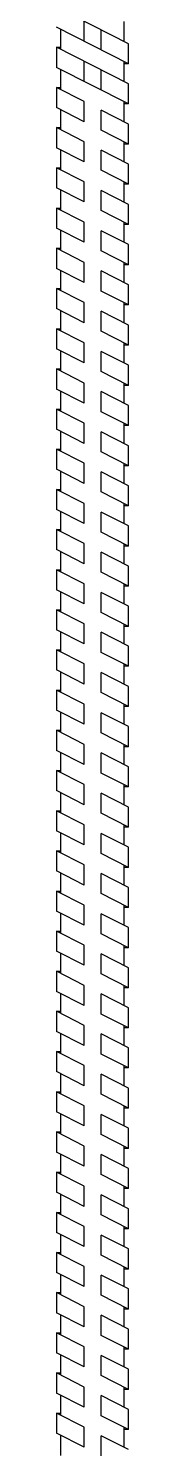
# Model space of a CAD drawing. Header units: millimetres. Extents: x -1985 to 969, y 203 to 500.
# Drawn here: x -1669 to -1668.5, y 467.39 to 477.29 of the extents above; entities that cross this region are included whole.
import ezdxf

# ---------------------------------------------------------------- set-up
doc = ezdxf.new("R2010")
doc.units = ezdxf.units.MM
doc.layers.add('ШПАЛА', color=7, linetype='Continuous')

msp = doc.modelspace()

# ---------------------------------------------------------------- linework, layer by layer
at = {"color": 7}
for p, q in [((-1668.5004, 477.1851), (-1669.0004, 477.4399)), ((-1668.5004, 477.0451), (-1669.0004, 477.2999)), ((-1668.5004, 476.906), (-1669.0004, 477.1608)), ((-1669.0004, 477.1608), (-1668.9703, 477.1608)), ((-1669.0004, 477.1608), (-1669.0004, 477.0208)), ((-1668.5004, 477.0451), (-1668.5004, 477.1851)), ((-1668.5004, 476.766), (-1669.0004, 477.0208)), ((-1668.5004, 477.0451), (-1668.5303, 477.0451)), ((-1669.0004, 476.8806), (-1668.9703, 476.8806)), ((-1669.0004, 476.8806), (-1669.0004, 476.7406)), ((-1668.8075, 476.7823), (-1669.0004, 476.8806)), ((-1668.5004, 476.766), (-1668.5004, 476.906)), ((-1668.5004, 476.766), (-1668.5303, 476.766)), ((-1668.8075, 476.6423), (-1669.0004, 476.7406)), ((-1668.5004, 476.6258), (-1668.6906, 476.7227)), ((-1669.0004, 476.6012), (-1668.9703, 476.6012)), ((-1669.0004, 476.6012), (-1669.0004, 476.4612)), ((-1668.8075, 476.5029), (-1669.0004, 476.6012)), ((-1668.5004, 476.4858), (-1668.6906, 476.5827)), ((-1668.5004, 476.4858), (-1668.5004, 476.6258)), ((-1668.8075, 476.3629), (-1669.0004, 476.4612)), ((-1668.5004, 476.4858), (-1668.5303, 476.4858)), ((-1668.5004, 476.3465), (-1668.6906, 476.4434)), ((-1669.0004, 476.321), (-1668.9703, 476.321)), ((-1669.0004, 476.321), (-1669.0004, 476.181)), ((-1668.8075, 476.2228), (-1669.0004, 476.321)), ((-1668.5004, 476.2065), (-1668.6906, 476.3034)), ((-1668.5004, 476.2065), (-1668.5004, 476.3465)), ((-1668.8075, 476.0828), (-1669.0004, 476.181)), ((-1668.5004, 476.0663), (-1668.6906, 476.1632)), ((-1668.5004, 476.2065), (-1668.5303, 476.2065)), ((-1668.5004, 475.9263), (-1668.5004, 476.0663)), ((-1669.0004, 476.0403), (-1668.9703, 476.0403)), ((-1669.0004, 476.0403), (-1669.0004, 475.9003)), ((-1668.8075, 475.942), (-1669.0004, 476.0403)), ((-1668.5004, 475.9263), (-1668.6906, 476.0232)), ((-1668.8075, 475.802), (-1669.0004, 475.9003)), ((-1668.5004, 475.7856), (-1668.6906, 475.8824)), ((-1668.5004, 475.9263), (-1668.5303, 475.9263)), ((-1668.5004, 475.6456), (-1668.5004, 475.7856)), ((-1669.0004, 475.7601), (-1668.9703, 475.7601)), ((-1669.0004, 475.7601), (-1669.0004, 475.6201)), ((-1668.8075, 475.6618), (-1669.0004, 475.7601)), ((-1668.5004, 475.6456), (-1668.6906, 475.7424)), ((-1668.8075, 475.5218), (-1669.0004, 475.6201)), ((-1668.5004, 475.5054), (-1668.6906, 475.6023)), ((-1668.5004, 475.6456), (-1668.5303, 475.6456)), ((-1669.0004, 475.4799), (-1668.9703, 475.4799)), ((-1669.0004, 475.4799), (-1669.0004, 475.3399)), ((-1668.8075, 475.3816), (-1669.0004, 475.4799)), ((-1668.5004, 475.3654), (-1668.5004, 475.5054)), ((-1668.5004, 475.3654), (-1668.6906, 475.4623)), ((-1668.8075, 475.2416), (-1669.0004, 475.3399)), ((-1668.5004, 475.2252), (-1668.6906, 475.3221)), ((-1668.5004, 475.3654), (-1668.5303, 475.3654)), ((-1669.0004, 475.1997), (-1668.9703, 475.1997)), ((-1669.0004, 475.1997), (-1669.0004, 475.0597)), ((-1668.8075, 475.1014), (-1669.0004, 475.1997)), ((-1668.5004, 475.0852), (-1668.6906, 475.1821)), ((-1668.5004, 475.0852), (-1668.5004, 475.2252)), ((-1668.5004, 475.0852), (-1668.5303, 475.0852)), ((-1668.8075, 474.9614), (-1669.0004, 475.0597)), ((-1668.5004, 474.945), (-1668.6906, 475.0419)), ((-1669.0004, 474.9192), (-1668.9703, 474.9192)), ((-1669.0004, 474.9192), (-1669.0004, 474.7792)), ((-1668.8075, 474.821), (-1669.0004, 474.9192)), ((-1668.5004, 474.805), (-1668.6906, 474.9019)), ((-1668.5004, 474.805), (-1668.5004, 474.945)), ((-1668.8075, 474.681), (-1669.0004, 474.7792)), ((-1668.5004, 474.805), (-1668.5303, 474.805)), ((-1668.5004, 474.6645), (-1668.6906, 474.7614)), ((-1669.0004, 474.639), (-1668.9703, 474.639)), ((-1669.0004, 474.639), (-1669.0004, 474.499)), ((-1668.8075, 474.5408), (-1669.0004, 474.639)), ((-1668.5004, 474.5245), (-1668.6906, 474.6214)), ((-1668.5004, 474.5245), (-1668.5004, 474.6645)), ((-1668.8075, 474.4008), (-1669.0004, 474.499)), ((-1668.5004, 474.3843), (-1668.6906, 474.4812)), ((-1668.5004, 474.5245), (-1668.5303, 474.5245)), ((-1668.5004, 474.2443), (-1668.5004, 474.3843)), ((-1669.0004, 474.3599), (-1668.9703, 474.3599)), ((-1669.0004, 474.3599), (-1669.0004, 474.2199)), ((-1668.8075, 474.2617), (-1669.0004, 474.3599)), ((-1668.5004, 474.2443), (-1668.6906, 474.3412)), ((-1668.8075, 474.1217), (-1669.0004, 474.2199)), ((-1668.5004, 474.1052), (-1668.6906, 474.2021)), ((-1668.5004, 474.2443), (-1668.5303, 474.2443)), ((-1668.5004, 473.9652), (-1668.5004, 474.1052)), ((-1669.0004, 474.0798), (-1668.9703, 474.0798)), ((-1669.0004, 474.0798), (-1669.0004, 473.9398)), ((-1668.8075, 473.9815), (-1669.0004, 474.0798)), ((-1668.5004, 473.9652), (-1668.6906, 474.0621)), ((-1668.8075, 473.8415), (-1669.0004, 473.9398)), ((-1668.5004, 473.825), (-1668.6906, 473.9219)), ((-1668.5004, 473.9652), (-1668.5303, 473.9652)), ((-1669.0004, 473.8004), (-1668.9703, 473.8004)), ((-1669.0004, 473.8004), (-1669.0004, 473.6604)), ((-1668.8075, 473.7021), (-1669.0004, 473.8004)), ((-1668.5004, 473.685), (-1668.5004, 473.825)), ((-1668.5004, 473.685), (-1668.6906, 473.7819)), ((-1668.8075, 473.5621), (-1669.0004, 473.6604)), ((-1668.5004, 473.5456), (-1668.6906, 473.6425)), ((-1668.5004, 473.685), (-1668.5303, 473.685)), ((-1669.0004, 473.5202), (-1668.9703, 473.5202)), ((-1669.0004, 473.5202), (-1669.0004, 473.3802)), ((-1668.8075, 473.4219), (-1669.0004, 473.5202)), ((-1668.5004, 473.4056), (-1668.6906, 473.5025)), ((-1668.5004, 473.4056), (-1668.5004, 473.5456)), ((-1668.5004, 473.4056), (-1668.5303, 473.4056)), ((-1668.8075, 473.2819), (-1669.0004, 473.3802)), ((-1668.5004, 473.2654), (-1668.6906, 473.3623)), ((-1669.0004, 473.2417), (-1668.9703, 473.2417)), ((-1669.0004, 473.2417), (-1669.0004, 473.1017)), ((-1668.8075, 473.1434), (-1669.0004, 473.2417)), ((-1668.5004, 473.1254), (-1668.6906, 473.2223)), ((-1668.5004, 473.1254), (-1668.5004, 473.2654)), ((-1668.8075, 473.0034), (-1669.0004, 473.1017)), ((-1668.5004, 473.1254), (-1668.5303, 473.1254)), ((-1668.5004, 472.9869), (-1668.6906, 473.0838)), ((-1669.0004, 472.9615), (-1668.9703, 472.9615)), ((-1669.0004, 472.9615), (-1669.0004, 472.8215)), ((-1668.8075, 472.8632), (-1669.0004, 472.9615)), ((-1668.5004, 472.8469), (-1668.6906, 472.9438)), ((-1668.5004, 472.8469), (-1668.5004, 472.9869)), ((-1668.8075, 472.7232), (-1669.0004, 472.8215)), ((-1668.5004, 472.7067), (-1668.6906, 472.8036)), ((-1668.5004, 472.8469), (-1668.5303, 472.8469)), ((-1668.5004, 472.5667), (-1668.5004, 472.7067)), ((-1669.0004, 472.6813), (-1668.9703, 472.6813)), ((-1669.0004, 472.6813), (-1669.0004, 472.5413)), ((-1668.8075, 472.583), (-1669.0004, 472.6813)), ((-1668.5004, 472.5667), (-1668.6906, 472.6636)), ((-1668.8075, 472.443), (-1669.0004, 472.5413)), ((-1668.5004, 472.4265), (-1668.6906, 472.5234)), ((-1668.5004, 472.5667), (-1668.5303, 472.5667)), ((-1669.0004, 472.4011), (-1668.9703, 472.4011)), ((-1669.0004, 472.4011), (-1669.0004, 472.2611)), ((-1668.8075, 472.3028), (-1669.0004, 472.4011)), ((-1668.5004, 472.2865), (-1668.5004, 472.4265)), ((-1668.5004, 472.2865), (-1668.6906, 472.3834)), ((-1668.8075, 472.1628), (-1669.0004, 472.2611)), ((-1668.5004, 472.1463), (-1668.6906, 472.2432)), ((-1668.5004, 472.2865), (-1668.5303, 472.2865)), ((-1669.0004, 472.1206), (-1668.9703, 472.1206)), ((-1669.0004, 472.1206), (-1669.0004, 471.9806)), ((-1668.8075, 472.0223), (-1669.0004, 472.1206)), ((-1668.5004, 472.0063), (-1668.6906, 472.1032)), ((-1668.5004, 472.0063), (-1668.5004, 472.1463)), ((-1668.5004, 472.0063), (-1668.5303, 472.0063)), ((-1668.8075, 471.8823), (-1669.0004, 471.9806)), ((-1668.5004, 471.8658), (-1668.6906, 471.9627)), ((-1669.0004, 471.8404), (-1668.9703, 471.8404)), ((-1669.0004, 471.8404), (-1669.0004, 471.7004)), ((-1668.8075, 471.7421), (-1669.0004, 471.8404)), ((-1668.5004, 471.7258), (-1668.6906, 471.8227)), ((-1668.5004, 471.7258), (-1668.5004, 471.8658)), ((-1668.5004, 471.7258), (-1668.5303, 471.7258)), ((-1668.8075, 471.6021), (-1669.0004, 471.7004)), ((-1668.5004, 471.5856), (-1668.6906, 471.6825)), ((-1669.0004, 471.5613), (-1668.9703, 471.5613)), ((-1669.0004, 471.5613), (-1669.0004, 471.4213)), ((-1668.8075, 471.463), (-1669.0004, 471.5613)), ((-1668.5004, 471.4456), (-1668.6906, 471.5425)), ((-1668.5004, 471.4456), (-1668.5004, 471.5856)), ((-1668.8075, 471.323), (-1669.0004, 471.4213)), ((-1668.5004, 471.4456), (-1668.5303, 471.4456)), ((-1668.5004, 471.3065), (-1668.6906, 471.4034)), ((-1669.0004, 471.2811), (-1668.9703, 471.2811)), ((-1669.0004, 471.2811), (-1669.0004, 471.1411)), ((-1668.8075, 471.1828), (-1669.0004, 471.2811)), ((-1668.5004, 471.1665), (-1668.6906, 471.2634)), ((-1668.5004, 471.1665), (-1668.5004, 471.3065)), ((-1668.8075, 471.0428), (-1669.0004, 471.1411)), ((-1668.5004, 471.0263), (-1668.6906, 471.1232)), ((-1668.5004, 471.1665), (-1668.5303, 471.1665)), ((-1668.5004, 470.8863), (-1668.5004, 471.0263)), ((-1669.0004, 471.0017), (-1668.9703, 471.0017)), ((-1669.0004, 471.0017), (-1669.0004, 470.8617)), ((-1668.8075, 470.9034), (-1669.0004, 471.0017)), ((-1668.5004, 470.8863), (-1668.6906, 470.9832)), ((-1668.8075, 470.7634), (-1669.0004, 470.8617)), ((-1668.5004, 470.7469), (-1668.6906, 470.8438)), ((-1668.5004, 470.8863), (-1668.5303, 470.8863)), ((-1669.0004, 470.7215), (-1668.9703, 470.7215)), ((-1669.0004, 470.7215), (-1669.0004, 470.5815)), ((-1668.8075, 470.6232), (-1669.0004, 470.7215)), ((-1668.5004, 470.6069), (-1668.5004, 470.7469)), ((-1668.5004, 470.6069), (-1668.6906, 470.7038)), ((-1668.8075, 470.4832), (-1669.0004, 470.5815)), ((-1668.5004, 470.4668), (-1668.6906, 470.5636)), ((-1668.5004, 470.6069), (-1668.5303, 470.6069)), ((-1669.0004, 470.4429), (-1668.9703, 470.4429)), ((-1669.0004, 470.4429), (-1669.0004, 470.3029)), ((-1668.8075, 470.3447), (-1669.0004, 470.4429)), ((-1668.5004, 470.3268), (-1668.6906, 470.4236)), ((-1668.5004, 470.3268), (-1668.5004, 470.4668)), ((-1668.5004, 470.3268), (-1668.5303, 470.3268)), ((-1668.8075, 470.2047), (-1669.0004, 470.3029)), ((-1668.5004, 470.1882), (-1668.6906, 470.2851)), ((-1669.0004, 470.1627), (-1668.9703, 470.1627)), ((-1669.0004, 470.1627), (-1669.0004, 470.0227)), ((-1668.8075, 470.0645), (-1669.0004, 470.1627)), ((-1668.5004, 470.0482), (-1668.6906, 470.1451)), ((-1668.5004, 470.0482), (-1668.5004, 470.1882)), ((-1668.8075, 469.9245), (-1669.0004, 470.0227)), ((-1668.5004, 470.0482), (-1668.5303, 470.0482)), ((-1668.5004, 469.908), (-1668.6906, 470.0049)), ((-1669.0004, 469.8825), (-1668.9703, 469.8825)), ((-1669.0004, 469.8825), (-1669.0004, 469.7425)), ((-1668.8075, 469.7843), (-1669.0004, 469.8825)), ((-1668.5004, 469.768), (-1668.6906, 469.8649)), ((-1668.5004, 469.768), (-1668.5004, 469.908)), ((-1668.8075, 469.6443), (-1669.0004, 469.7425)), ((-1668.5004, 469.768), (-1668.5303, 469.768)), ((-1668.5004, 469.6278), (-1668.6906, 469.7247)), ((-1668.5004, 469.4878), (-1668.5004, 469.6278)), ((-1669.0004, 469.6023), (-1668.9703, 469.6023)), ((-1669.0004, 469.6023), (-1669.0004, 469.4623)), ((-1668.8075, 469.5041), (-1669.0004, 469.6023)), ((-1668.5004, 469.4878), (-1668.6906, 469.5847)), ((-1668.8075, 469.3641), (-1669.0004, 469.4623)), ((-1668.5004, 469.3476), (-1668.6906, 469.4445)), ((-1668.5004, 469.4878), (-1668.5303, 469.4878)), ((-1668.5004, 469.2076), (-1668.5004, 469.3476)), ((-1669.0004, 469.3219), (-1668.9703, 469.3219)), ((-1669.0004, 469.3219), (-1669.0004, 469.1819)), ((-1668.8075, 469.2236), (-1669.0004, 469.3219)), ((-1668.5004, 469.2076), (-1668.6906, 469.3045)), ((-1668.8075, 469.0836), (-1669.0004, 469.1819)), ((-1668.5004, 469.0671), (-1668.6906, 469.164)), ((-1668.5004, 469.2076), (-1668.5303, 469.2076)), ((-1669.0004, 469.0417), (-1668.9703, 469.0417)), ((-1669.0004, 469.0417), (-1669.0004, 468.9017)), ((-1668.8075, 468.9434), (-1669.0004, 469.0417)), ((-1668.5004, 468.9271), (-1668.5004, 469.0671)), ((-1668.5004, 468.9271), (-1668.6906, 469.024)), ((-1668.8075, 468.8034), (-1669.0004, 468.9017)), ((-1668.5004, 468.7869), (-1668.6906, 468.8838)), ((-1668.5004, 468.9271), (-1668.5303, 468.9271)), ((-1669.0004, 468.7626), (-1668.9703, 468.7626)), ((-1669.0004, 468.7626), (-1669.0004, 468.6226)), ((-1668.8075, 468.6643), (-1669.0004, 468.7626)), ((-1668.5004, 468.6469), (-1668.6906, 468.7438)), ((-1668.5004, 468.6469), (-1668.5004, 468.7869)), ((-1668.5004, 468.6469), (-1668.5303, 468.6469)), ((-1668.8075, 468.5243), (-1669.0004, 468.6226)), ((-1668.5004, 468.5078), (-1668.6906, 468.6047)), ((-1669.0004, 468.4824), (-1668.9703, 468.4824)), ((-1669.0004, 468.4824), (-1669.0004, 468.3424)), ((-1668.8075, 468.3841), (-1669.0004, 468.4824)), ((-1668.5004, 468.3678), (-1668.6906, 468.4647)), ((-1668.5004, 468.3678), (-1668.5004, 468.5078)), ((-1668.8075, 468.2441), (-1669.0004, 468.3424)), ((-1668.5004, 468.3678), (-1668.5303, 468.3678)), ((-1668.5004, 468.2276), (-1668.6906, 468.3245)), ((-1669.0004, 468.203), (-1668.9703, 468.203)), ((-1669.0004, 468.203), (-1669.0004, 468.063)), ((-1668.8075, 468.1047), (-1669.0004, 468.203)), ((-1668.5004, 468.0876), (-1668.6906, 468.1845)), ((-1668.5004, 468.0876), (-1668.5004, 468.2276)), ((-1668.8075, 467.9647), (-1669.0004, 468.063)), ((-1668.5004, 467.9482), (-1668.6906, 468.0451)), ((-1668.5004, 468.0876), (-1668.5303, 468.0876)), ((-1668.5004, 467.8082), (-1668.5004, 467.9482)), ((-1669.0004, 467.9228), (-1668.9703, 467.9228)), ((-1669.0004, 467.9228), (-1669.0004, 467.7828)), ((-1668.8075, 467.8245), (-1669.0004, 467.9228)), ((-1668.5004, 467.8082), (-1668.6906, 467.9051)), ((-1668.8075, 467.6845), (-1669.0004, 467.7828)), ((-1668.5004, 467.668), (-1668.6906, 467.7649)), ((-1668.5004, 467.8082), (-1668.5303, 467.8082)), ((-1668.5004, 467.528), (-1668.5004, 467.668)), ((-1669.0004, 467.6434), (-1668.9703, 467.6434)), ((-1669.0004, 467.6434), (-1669.0004, 467.5034)), ((-1668.8075, 467.5452), (-1669.0004, 467.6434)), ((-1668.5004, 467.528), (-1668.6906, 467.6249)), ((-1668.8075, 467.4052), (-1669.0004, 467.5034)), ((-1668.5004, 467.3887), (-1668.6906, 467.4856)), ((-1668.5004, 467.528), (-1668.5303, 467.528))]:
    msp.add_line(p, q, dxfattribs=at)
at = {"layer": 'ШПАЛА', "color": 7}
for p, q in [((-1668.9703, 477.1455), (-1668.9703, 477.2845)), ((-1668.8075, 477.2016), (-1668.8075, 477.3416)), ((-1668.6906, 477.142), (-1668.6906, 477.282)), ((-1668.5303, 477.2004), (-1668.5303, 477.3405)), ((-1668.8075, 476.9225), (-1668.8075, 477.0625)), ((-1668.5303, 476.9213), (-1668.5303, 477.0604)), ((-1668.9703, 476.8653), (-1668.9703, 477.0055)), ((-1668.6906, 476.8629), (-1668.6906, 477.0029)), ((-1668.8075, 476.6423), (-1668.8075, 476.7823)), ((-1668.5303, 476.6411), (-1668.5303, 476.7813)), ((-1668.9703, 476.5859), (-1668.9703, 476.7253)), ((-1668.6906, 476.5827), (-1668.6906, 476.7227)), ((-1668.8075, 476.3629), (-1668.8075, 476.5029)), ((-1668.5303, 476.3617), (-1668.5303, 476.5011)), ((-1668.9703, 476.3057), (-1668.9703, 476.4459)), ((-1668.6906, 476.3034), (-1668.6906, 476.4434)), ((-1668.9703, 476.025), (-1668.9703, 476.1657)), ((-1668.8075, 476.0828), (-1668.8075, 476.2228)), ((-1668.6906, 476.0232), (-1668.6906, 476.1632)), ((-1668.5303, 476.0815), (-1668.5303, 476.2217)), ((-1668.9703, 475.7448), (-1668.9703, 475.885)), ((-1668.8075, 475.802), (-1668.8075, 475.942)), ((-1668.6906, 475.7424), (-1668.6906, 475.8824)), ((-1668.5303, 475.8008), (-1668.5303, 475.9415)), ((-1668.9703, 475.4646), (-1668.9703, 475.6048)), ((-1668.8075, 475.5218), (-1668.8075, 475.6618)), ((-1668.6906, 475.4623), (-1668.6906, 475.6023)), ((-1668.5303, 475.5206), (-1668.5303, 475.6608)), ((-1668.8075, 475.2416), (-1668.8075, 475.3816)), ((-1668.5303, 475.2404), (-1668.5303, 475.3806)), ((-1668.9703, 475.1844), (-1668.9703, 475.3246)), ((-1668.6906, 475.1821), (-1668.6906, 475.3221)), ((-1668.8075, 474.9614), (-1668.8075, 475.1014)), ((-1668.5303, 474.9602), (-1668.5303, 475.1004)), ((-1668.9703, 474.9039), (-1668.9703, 475.0444)), ((-1668.6906, 474.9019), (-1668.6906, 475.0419)), ((-1668.8075, 474.681), (-1668.8075, 474.821)), ((-1668.5303, 474.6797), (-1668.5303, 474.8202)), ((-1668.9703, 474.6237), (-1668.9703, 474.7639)), ((-1668.6906, 474.6214), (-1668.6906, 474.7614)), ((-1668.9703, 474.3446), (-1668.9703, 474.4837)), ((-1668.8075, 474.4008), (-1668.8075, 474.5408)), ((-1668.6906, 474.3412), (-1668.6906, 474.4812)), ((-1668.5303, 474.3995), (-1668.5303, 474.5397)), ((-1668.9703, 474.0644), (-1668.9703, 474.2046)), ((-1668.8075, 474.1217), (-1668.8075, 474.2617)), ((-1668.6906, 474.0621), (-1668.6906, 474.2021)), ((-1668.5303, 474.1204), (-1668.5303, 474.2595)), ((-1668.9703, 473.785), (-1668.9703, 473.9244)), ((-1668.8075, 473.8415), (-1668.8075, 473.9815)), ((-1668.6906, 473.7819), (-1668.6906, 473.9219)), ((-1668.5303, 473.8402), (-1668.5303, 473.9804)), ((-1668.8075, 473.5621), (-1668.8075, 473.7021)), ((-1668.5303, 473.5608), (-1668.5303, 473.7002)), ((-1668.9703, 473.5048), (-1668.9703, 473.645)), ((-1668.6906, 473.5025), (-1668.6906, 473.6425)), ((-1668.8075, 473.2819), (-1668.8075, 473.4219)), ((-1668.5303, 473.2806), (-1668.5303, 473.4208)), ((-1668.9703, 473.2263), (-1668.9703, 473.3648)), ((-1668.6906, 473.2223), (-1668.6906, 473.3623)), ((-1668.8075, 473.0034), (-1668.8075, 473.1434)), ((-1668.5303, 473.0021), (-1668.5303, 473.1406)), ((-1668.9703, 472.9461), (-1668.9703, 473.0863)), ((-1668.6906, 472.9438), (-1668.6906, 473.0838)), ((-1668.9703, 472.6659), (-1668.9703, 472.8061)), ((-1668.8075, 472.7232), (-1668.8075, 472.8632)), ((-1668.6906, 472.6636), (-1668.6906, 472.8036)), ((-1668.5303, 472.7219), (-1668.5303, 472.8621)), ((-1668.9703, 472.3857), (-1668.9703, 472.5259)), ((-1668.8075, 472.443), (-1668.8075, 472.583)), ((-1668.6906, 472.3834), (-1668.6906, 472.5234)), ((-1668.5303, 472.4417), (-1668.5303, 472.5819)), ((-1668.8075, 472.1628), (-1668.8075, 472.3028)), ((-1668.5303, 472.1615), (-1668.5303, 472.3017)), ((-1668.9703, 472.1052), (-1668.9703, 472.2457)), ((-1668.6906, 472.1032), (-1668.6906, 472.2432)), ((-1668.8075, 471.8823), (-1668.8075, 472.0223)), ((-1668.5303, 471.881), (-1668.5303, 472.0215)), ((-1668.9703, 471.825), (-1668.9703, 471.9652)), ((-1668.6906, 471.8227), (-1668.6906, 471.9627)), ((-1668.8075, 471.6021), (-1668.8075, 471.7421)), ((-1668.5303, 471.6008), (-1668.5303, 471.741)), ((-1668.9703, 471.5459), (-1668.9703, 471.685)), ((-1668.6906, 471.5425), (-1668.6906, 471.6825)), ((-1668.8075, 471.323), (-1668.8075, 471.463)), ((-1668.5303, 471.3217), (-1668.5303, 471.4608)), ((-1668.9703, 471.2657), (-1668.9703, 471.4059)), ((-1668.6906, 471.2634), (-1668.6906, 471.4034)), ((-1668.9703, 470.9864), (-1668.9703, 471.1257)), ((-1668.8075, 471.0428), (-1668.8075, 471.1828)), ((-1668.6906, 470.9832), (-1668.6906, 471.1232)), ((-1668.5303, 471.0416), (-1668.5303, 471.1817)), ((-1668.9703, 470.7062), (-1668.9703, 470.8464)), ((-1668.8075, 470.7634), (-1668.8075, 470.9034)), ((-1668.6906, 470.7038), (-1668.6906, 470.8438)), ((-1668.5303, 470.7622), (-1668.5303, 470.9016)), ((-1668.8075, 470.4832), (-1668.8075, 470.6232)), ((-1668.5303, 470.482), (-1668.5303, 470.6222)), ((-1668.9703, 470.4276), (-1668.9703, 470.5662)), ((-1668.6906, 470.4236), (-1668.6906, 470.5636)), ((-1668.8075, 470.2047), (-1668.8075, 470.3447)), ((-1668.5303, 470.2034), (-1668.5303, 470.342)), ((-1668.9703, 470.1474), (-1668.9703, 470.2876)), ((-1668.6906, 470.1451), (-1668.6906, 470.2851)), ((-1668.8075, 469.9245), (-1668.8075, 470.0645)), ((-1668.5303, 469.9232), (-1668.5303, 470.0634)), ((-1668.9703, 469.8672), (-1668.9703, 470.0074)), ((-1668.6906, 469.8649), (-1668.6906, 470.0049)), ((-1668.9703, 469.587), (-1668.9703, 469.7272)), ((-1668.8075, 469.6443), (-1668.8075, 469.7843)), ((-1668.5303, 469.643), (-1668.5303, 469.7832)), ((-1668.6906, 469.5847), (-1668.6906, 469.7247)), ((-1668.9703, 469.3065), (-1668.9703, 469.447)), ((-1668.8075, 469.3641), (-1668.8075, 469.5041)), ((-1668.6906, 469.3045), (-1668.6906, 469.4445)), ((-1668.5303, 469.3628), (-1668.5303, 469.503)), ((-1668.9703, 469.0263), (-1668.9703, 469.1665)), ((-1668.8075, 469.0836), (-1668.8075, 469.2236)), ((-1668.6906, 469.024), (-1668.6906, 469.164)), ((-1668.5303, 469.0823), (-1668.5303, 469.2228)), ((-1668.8075, 468.8034), (-1668.8075, 468.9434)), ((-1668.5303, 468.8021), (-1668.5303, 468.9423)), ((-1668.9703, 468.7472), (-1668.9703, 468.8863)), ((-1668.6906, 468.7438), (-1668.6906, 468.8838)), ((-1668.8075, 468.5243), (-1668.8075, 468.6643)), ((-1668.5303, 468.523), (-1668.5303, 468.6621)), ((-1668.9703, 468.467), (-1668.9703, 468.6072)), ((-1668.6906, 468.4647), (-1668.6906, 468.6047)), ((-1668.8075, 468.2441), (-1668.8075, 468.3841)), ((-1668.5303, 468.2428), (-1668.5303, 468.383)), ((-1668.9703, 468.1876), (-1668.9703, 468.327)), ((-1668.6906, 468.1845), (-1668.6906, 468.3245)), ((-1668.9703, 467.9074), (-1668.9703, 468.0476)), ((-1668.8075, 467.9647), (-1668.8075, 468.1047)), ((-1668.6906, 467.9051), (-1668.6906, 468.0451)), ((-1668.5303, 467.9634), (-1668.5303, 468.1028)), ((-1668.9703, 467.6281), (-1668.9703, 467.7674)), ((-1668.8075, 467.6845), (-1668.8075, 467.8245)), ((-1668.6906, 467.6249), (-1668.6906, 467.7649)), ((-1668.5303, 467.6833), (-1668.5303, 467.8234)), ((-1668.9703, 467.3479), (-1668.9703, 467.4881)), ((-1668.8075, 467.4052), (-1668.8075, 467.5452)), ((-1668.6906, 467.3456), (-1668.6906, 467.4856)), ((-1668.5303, 467.4039), (-1668.5303, 467.5433))]:
    msp.add_line(p, q, dxfattribs=at)

doc.saveas('drawing.dxf')
